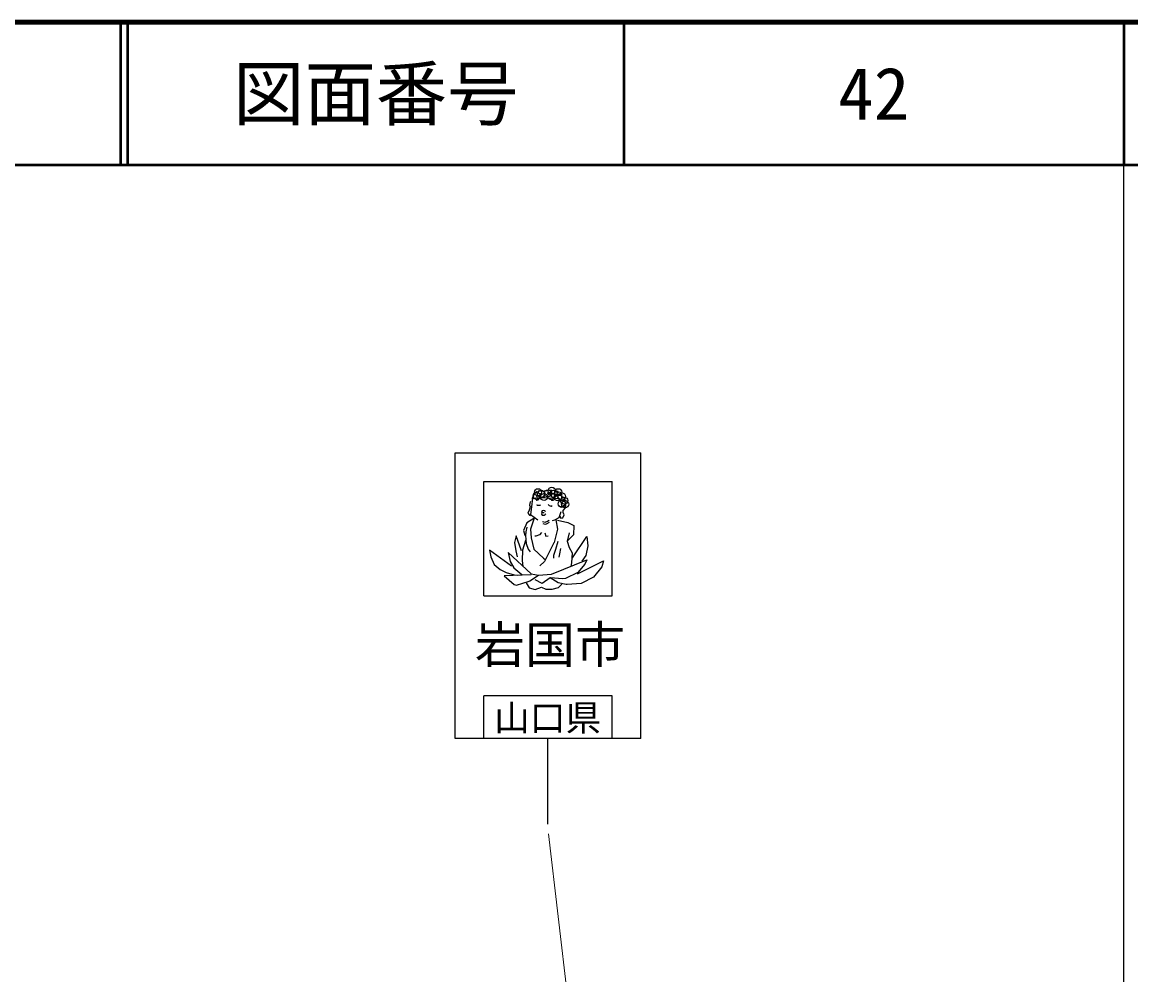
# Model space of a CAD drawing. Units: millimetres, scale not verified. Extents: x 40000 to 680000, y 20000 to 380000.
# Drawn here: x 501860 to 579500, y 313291 to 380000 of the extents above; entities that cross this region are included whole.
import ezdxf
from ezdxf.enums import TextEntityAlignment as Align

# ---------------------------------------------------------------- set-up
doc = ezdxf.new("R2010")
doc.units = ezdxf.units.MM
doc.header["$LTSCALE"] = 1000
doc.header["$PDMODE"] = 32
doc.header["$PDSIZE"] = 500
for name, color, linetype, lineweight in [('M-STR-HTXT', 7, 'Continuous', 13), ('M-STR-STRC', 7, 'Continuous', 25), ('M-TTL', 2, 'Continuous', 140), ('M-TTL-BAND', 7, 'Continuous', 25), ('M-TTL-LINE', 7, 'Continuous', 50)]:
    doc.layers.add(name, color=color, linetype=linetype, lineweight=lineweight)
doc.layers.add('M-TTL-TXT', color=7, linetype='Continuous')
doc.styles.add('ＭＳ ゴシック', font='')
doc.styles.get('ＭＳ ゴシック').set_extended_font_data('MS Gothic')

msp = doc.modelspace()

# ---------------------------------------------------------------- linework, layer by layer
at = {"layer": 'M-STR-HTXT'}
msp.add_line((538709, 323167), (543969, 278414), dxfattribs=at)
at = {"layer": 'M-STR-STRC'}
for p, q in [((532180, 329836), (532180, 349836)), ((532180, 349836), (545180, 349836)), ((545180, 329836), (545180, 349836)), ((534180, 347836), (543180, 347836)), ((534180, 339836), (534180, 347836)), ((543180, 339836), (543180, 347836)), ((537916, 347137), (537786, 347040)), ((538168, 347167), (538006, 347167)), ((538325, 347155), (538267, 347161)), ((538674, 347194), (538424, 347157)), ((538953, 347216), (538774, 347205)), ((539391, 347126), (539051, 347207)), ((539596, 347010), (539481, 347087)), ((537624, 346730), (537572, 346661)), ((537726, 346964), (537624, 346730)), ((537903, 346591), (537851, 346538)), ((537851, 346538), (537886, 346521)), ((537886, 346521), (537973, 346556)), ((538043, 346591), (537903, 346591)), ((537973, 346556), (538043, 346608)), ((538968, 346521), (538916, 346538)), ((538933, 346538), (539055, 346538)), ((539003, 346503), (538968, 346521)), ((539055, 346503), (539003, 346503)), ((539055, 346538), (539055, 346503)), ((539679, 346845), (539596, 347010)), ((539778, 346685), (539729, 346759)), ((539899, 346510), (539806, 346643)), ((539928, 346274), (539928, 346419)), ((537921, 346154), (537903, 346207)), ((538078, 346154), (537921, 346154)), ((538148, 346189), (538078, 346154)), ((538252, 345631), (538218, 345544)), ((538218, 345544), (538287, 345474)), ((538270, 345771), (538235, 345718)), ((538235, 345718), (538270, 345666)), ((538427, 345666), (538252, 345631)), ((538357, 345805), (538270, 345771)), ((538270, 345666), (538427, 345666)), ((538462, 345788), (538357, 345805)), ((538409, 345474), (538497, 345526)), ((538514, 345736), (538462, 345788)), ((538497, 345526), (538532, 345561)), ((538689, 346224), (538759, 346154)), ((538759, 346154), (538898, 346120)), ((538898, 346120), (538985, 346154)), ((539631, 346050), (539645, 346227)), ((539885, 346199), (539631, 346050)), ((538287, 345474), (538409, 345474)), ((536826, 342979), (536450, 344023)), ((540396, 342499), (541398, 343982)), ((536137, 341915), (534592, 343021)), ((537494, 341372), (535886, 342854)), ((538934, 341351), (541398, 342353)), ((540751, 341372), (542567, 342270)), ((537494, 341309), (535615, 341226)), ((534180, 339836), (543180, 339836)), ((543180, 332836), (534180, 332836)), ((534180, 329836), (534180, 332836)), ((543180, 329836), (543180, 332836)), ((545180, 329836), (532180, 329836)), ((538657, 329836), (538657, 323836))]:
    msp.add_line(p, q, dxfattribs=at)
for points in [[(537502, 346381), (537432, 346416), (537380, 346189), (537428, 346051), (537361, 345827), (537275, 345613), (537380, 345474), (537467, 345456)], [(537663, 346824), (537589, 346661), (537519, 346067), (537450, 345526), (537973, 345160)], [(539649, 346277), (539544, 346521), (539407, 346615), (538702, 346662), (537966, 346693), (537554, 346620)], [(539579, 345701), (539439, 345299), (539142, 345125), (538968, 345090)], [(539506, 345383), (539579, 345264), (539718, 345282), (539823, 345491), (539736, 345666), (539751, 345801), (539910, 345997), (539928, 346224)], [(537702, 345255), (537201, 344942), (536972, 344399), (537055, 344086), (537139, 344086)], [(537723, 345276), (537452, 344504), (537494, 343898), (537682, 343105), (538359, 342456), (538496, 342374)], [(539227, 345151), (539352, 344504), (539110, 343565), (539101, 343543), (538746, 342833), (538433, 342228), (538120, 341935)], [(538308, 345025), (538496, 344984), (538642, 345067), (538767, 345130)], [(538329, 344900), (538496, 344838), (538579, 344879), (538788, 344984)], [(539352, 345130), (540083, 344963), (540500, 344754), (540479, 344107), (540020, 343647)], [(536450, 344023), (536345, 343564), (536429, 342979), (536533, 342562)], [(537201, 344629), (537139, 344316), (537118, 344044), (537160, 343501), (537285, 343105), (537431, 342917)], [(538224, 344274), (538078, 344107), (537828, 344002), (537765, 344002)], [(538454, 344232), (538538, 344002), (538684, 344023)], [(540166, 344253), (540020, 343668), (540166, 343209), (540375, 342833), (540333, 342144), (540291, 341894)], [(541398, 343982), (541481, 343334), (541335, 342666), (541064, 342249)], [(537097, 343710), (536888, 343021), (536867, 342311), (536930, 341894)], [(539373, 343627), (539206, 343084), (539060, 342666), (539080, 342457)], [(534592, 343021), (534675, 342562), (534905, 342019), (535343, 341664), (535761, 341455), (536324, 341309), (536529, 341269)], [(535886, 342854), (536032, 342228), (536283, 341789), (536846, 341330)], [(539561, 343146), (539498, 342771), (539435, 342541)], [(541398, 342353), (541252, 342040), (540772, 341455), (539906, 341042), (539728, 341017), (538830, 341100)], [(542567, 342270), (542463, 341852), (541878, 341142), (541003, 340704), (541001, 340704), (540023, 340615), (539957, 340620), (539394, 340745), (538830, 341100)], [(535615, 341226), (536314, 340613), (536471, 340578), (537368, 340849), (537410, 340871), (538016, 341267)], [(537494, 341372), (538016, 341267), (538934, 341351)], [(538830, 341100), (538266, 340704), (537786, 340954)], [(537160, 340745), (537368, 340390), (537786, 340265), (538224, 340432)], [(538224, 340432), (538538, 340307), (538976, 340307), (539414, 340411), (539644, 340641)]]:
    msp.add_lwpolyline(points, dxfattribs=at)
for p in [(537903, 346818), (537984, 347082), (538200, 346975), (538671, 347010), (538945, 347186), (539073, 346975), (539404, 347082), (538409, 346748), (538933, 346800), (539369, 346730), (539649, 346277), (539655, 346790), (539822, 346497), (539884, 346247)]:
    msp.add_point(p, dxfattribs=at)
at = {"layer": 'M-TTL'}
msp.add_line((680000, 380000), (40000, 380000), dxfattribs=at)
at = {"layer": 'M-TTL-BAND'}
msp.add_line((579000, 20000), (579000, 370000), dxfattribs=at)
at = {"layer": 'M-TTL-LINE'}
for p, q in [((508747, 380000), (508747, 370000)), ((509247, 380000), (509247, 370000)), ((543997, 380000), (543997, 370000)), ((579000, 380000), (579000, 370000)), ((40000, 370000), (680000, 370000))]:
    msp.add_line(p, q, dxfattribs=at)

# ---------------------------------------------------------------- texts
at = {"layer": 'M-STR-STRC', "style": 'ＭＳ ゴシック'}
for s, height, p in [('岩国市', 2566, (538826, 336414)), ('山口県', 1833, (538657, 331287))]:
    msp.add_text(s, height=height, dxfattribs=at).set_placement(p, align=Align.MIDDLE_CENTER)
at = {"layer": 'M-TTL-TXT', "style": 'ＭＳ ゴシック'}
for s, p in [('図面番号', (526622, 375000)), ('42', (561497, 375000))]:
    msp.add_text(s, height=3666, dxfattribs=at).set_placement(p, align=Align.MIDDLE_CENTER)

doc.saveas('drawing.dxf')
